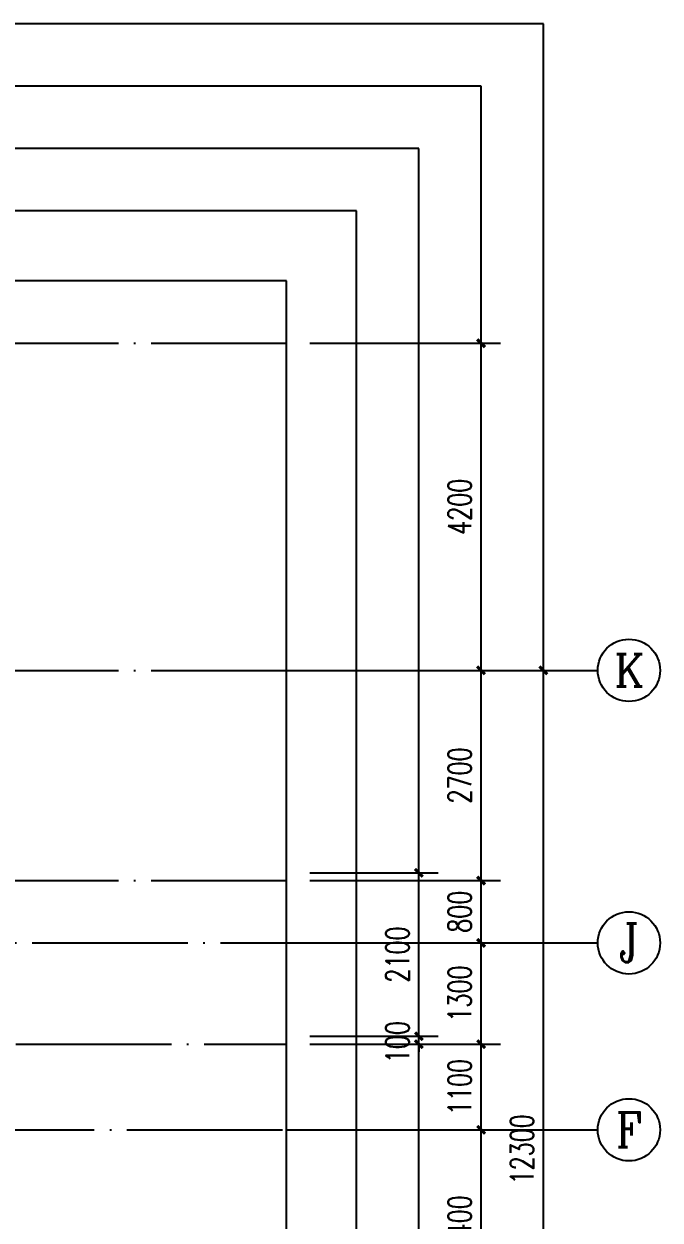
# Model space of a CAD drawing. Extents: x 41972 to 370663, y -1070170 to -56660.
# Drawn here: x 273622 to 281797, y -126546 to -111187 of the extents above; entities that cross this region are included whole.
import ezdxf
from ezdxf.enums import TextEntityAlignment as Align

# ---------------------------------------------------------------- set-up
doc = ezdxf.new("R2010")
doc.units = 0
doc.header["$LTSCALE"] = 1000
doc.header["$MEASUREMENT"] = 0
doc.linetypes.add('DOTE', pattern=[2.42, 2, -0.2, 0.02, -0.2])
doc.layers.get('Defpoints').update_dxf_attribs({"color": 250})
for name, color, linetype in [('A-AXIS_TEXT_轴号文字', 7, 'Continuous'), ('A-AXIS_轴号', 3, 'Continuous'), ('A-DOTE_轴线', 215, 'DOTE'), ('A-PUB_DIM_细部尺寸', 64, 'Continuous'), ('AXIS', 3, 'Continuous'), ('AXIS_TEXT', 7, 'Continuous')]:
    doc.layers.add(name, color=color, linetype=linetype)
doc.styles.add('_TCH_AXIS', font='COMPLEX', dxfattribs={"bigfont": 'GBCBIG'})
doc.styles.add('_TCH_DIM_T3', font='SIMPLEX', dxfattribs={"width": 0.705882, "bigfont": 'GBCBIG.shx'})
doc.styles.add('COMPLEX', font='COMPLEX')
doc.dimstyles.new('_TCH_ARCH&&100', dxfattribs={"dimtxt": 297.5, "dimasz": 100, "dimexe": 250, "dimexo": 300, "dimgap": 126.25, "dimtad": 1, "dimdec": 0, "dimzin": 0, "dimdsep": 46, "dimtxsty": '_TCH_DIM_T3', "dimblk": 'ARCHTICK', "dimcen": 0.09, "dimclrt": 7, "dimazin": 2, "dimtfac": 1, "dimtdec": 0, "dimtix": 1, "dimtmove": 2, "dimatfit": 3, "dimfxl": 100, "dimtolj": 1, "dimtzin": 0, "dimarcsym": 0})

# ---------------------------------------------------------------- blocks, each defined once
blk = doc.blocks.new('_AXISO')
blk.add_circle((0, 0), 0.5)
at = {"layer": 'AXIS_TEXT', "style": 'COMPLEX', "width": 1.041667}
blk.add_attdef('A', text='', height=0.56, dxfattribs=at).set_placement((-0.25, -0.28), (0.25, -0.28), align=Align.FIT)
blk = doc.blocks.new('_ArchTick')
at = {"color": 0, "linetype": 'ByBlock', "const_width": 0.4}
blk.add_lwpolyline([(-0.5, -0.5), (0.5, 0.5)], dxfattribs=at)
blk = doc.blocks.new('*D5193')
at = {"layer": 'AXIS', "color": 0, "lineweight": -2, "transparency": 16777216}
for p, q in [((50400, 22200), (53650, 22200)), ((53400, 9900), (53400, 22200)), ((50400, 9900), (53650, 9900))]:
    blk.add_line(p, q, dxfattribs=at)
at = {"layer": 'Defpoints', "color": 0, "transparency": 16777216}
for p in [(50100, 22200), (53400, 22200), (50100, 9900)]:
    blk.add_point(p, dxfattribs=at)
at = {"layer": 'AXIS', "color": 0, "lineweight": -2, "transparency": 16777216, "xscale": 100, "yscale": 100, "zscale": 100}
for p, rotation in [((53400, 22200), 90), ((53400, 9900), 270)]:
    blk.add_blockref('_ArchTick', p, dxfattribs=dict(at, rotation=rotation))
at = {"layer": 'AXIS', "color": 7, "transparency": 16777216, "insert": (53125, 16050), "char_height": 297.5, "attachment_point": 5, "rotation": 90, "style": '_TCH_DIM_T3'}
blk.add_mtext('\\A1;12300', dxfattribs=at)
blk = doc.blocks.new('*D5198')
at = {"layer": 'AXIS', "color": 0, "lineweight": -2, "transparency": 16777216}
for p, q in [((50400, 16300), (52850, 16300)), ((52600, 13900), (52600, 16300)), ((50400, 13900), (52850, 13900))]:
    blk.add_line(p, q, dxfattribs=at)
at = {"layer": 'Defpoints', "color": 0, "transparency": 16777216}
for p in [(50100, 16300), (52600, 16300), (50100, 13900)]:
    blk.add_point(p, dxfattribs=at)
at = {"layer": 'AXIS', "color": 0, "lineweight": -2, "transparency": 16777216, "xscale": 100, "yscale": 100, "zscale": 100}
for p, rotation in [((52600, 16300), 90), ((52600, 13900), 270)]:
    blk.add_blockref('_ArchTick', p, dxfattribs=dict(at, rotation=rotation))
at = {"layer": 'AXIS', "color": 7, "transparency": 16777216, "insert": (52325, 15100), "char_height": 297.5, "attachment_point": 5, "rotation": 90, "style": '_TCH_DIM_T3'}
blk.add_mtext('\\A1;2400', dxfattribs=at)
blk = doc.blocks.new('*D5199')
at = {"layer": 'AXIS', "color": 0, "lineweight": -2, "transparency": 16777216}
for p, q in [((50400, 17400), (52850, 17400)), ((52600, 16300), (52600, 17400)), ((50400, 16300), (52850, 16300))]:
    blk.add_line(p, q, dxfattribs=at)
at = {"layer": 'Defpoints', "color": 0, "transparency": 16777216}
for p in [(50100, 17400), (52600, 17400), (50100, 16300)]:
    blk.add_point(p, dxfattribs=at)
at = {"layer": 'AXIS', "color": 0, "lineweight": -2, "transparency": 16777216, "xscale": 100, "yscale": 100, "zscale": 100}
for p, rotation in [((52600, 17400), 90), ((52600, 16300), 270)]:
    blk.add_blockref('_ArchTick', p, dxfattribs=dict(at, rotation=rotation))
at = {"layer": 'AXIS', "color": 7, "transparency": 16777216, "insert": (52325, 16850), "char_height": 297.5, "attachment_point": 5, "rotation": 90, "style": '_TCH_DIM_T3'}
blk.add_mtext('\\A1;1100', dxfattribs=at)
blk = doc.blocks.new('*D5200')
at = {"layer": 'AXIS', "color": 0, "lineweight": -2, "transparency": 16777216}
for p, q in [((50400, 18700), (52850, 18700)), ((52600, 17400), (52600, 18700)), ((50400, 17400), (52850, 17400))]:
    blk.add_line(p, q, dxfattribs=at)
at = {"layer": 'Defpoints', "color": 0, "transparency": 16777216}
for p in [(50100, 18700), (52600, 18700), (50100, 17400)]:
    blk.add_point(p, dxfattribs=at)
at = {"layer": 'AXIS', "color": 0, "lineweight": -2, "transparency": 16777216, "xscale": 100, "yscale": 100, "zscale": 100}
for p, rotation in [((52600, 18700), 90), ((52600, 17400), 270)]:
    blk.add_blockref('_ArchTick', p, dxfattribs=dict(at, rotation=rotation))
at = {"layer": 'AXIS', "color": 7, "transparency": 16777216, "insert": (52325, 18050), "char_height": 297.5, "attachment_point": 5, "rotation": 90, "style": '_TCH_DIM_T3'}
blk.add_mtext('\\A1;1300', dxfattribs=at)
blk = doc.blocks.new('*D5201')
at = {"layer": 'AXIS', "color": 0, "lineweight": -2, "transparency": 16777216}
for p, q in [((50400, 19500), (52850, 19500)), ((52600, 18700), (52600, 19500)), ((50400, 18700), (52850, 18700))]:
    blk.add_line(p, q, dxfattribs=at)
at = {"layer": 'Defpoints', "color": 0, "transparency": 16777216}
for p in [(50100, 19500), (52600, 19500), (50100, 18700)]:
    blk.add_point(p, dxfattribs=at)
at = {"layer": 'AXIS', "color": 0, "lineweight": -2, "transparency": 16777216, "xscale": 100, "yscale": 100, "zscale": 100}
for p, rotation in [((52600, 19500), 90), ((52600, 18700), 270)]:
    blk.add_blockref('_ArchTick', p, dxfattribs=dict(at, rotation=rotation))
at = {"layer": 'AXIS', "color": 7, "transparency": 16777216, "insert": (52325, 19100), "char_height": 297.5, "attachment_point": 5, "rotation": 90, "style": '_TCH_DIM_T3'}
blk.add_mtext('\\A1;800', dxfattribs=at)
blk = doc.blocks.new('*D5202')
at = {"layer": 'AXIS', "color": 0, "lineweight": -2, "transparency": 16777216}
for p, q in [((50400, 22200), (52850, 22200)), ((52600, 19500), (52600, 22200)), ((50400, 19500), (52850, 19500))]:
    blk.add_line(p, q, dxfattribs=at)
at = {"layer": 'Defpoints', "color": 0, "transparency": 16777216}
for p in [(50100, 22200), (52600, 22200), (50100, 19500)]:
    blk.add_point(p, dxfattribs=at)
at = {"layer": 'AXIS', "color": 0, "lineweight": -2, "transparency": 16777216, "xscale": 100, "yscale": 100, "zscale": 100}
for p, rotation in [((52600, 22200), 90), ((52600, 19500), 270)]:
    blk.add_blockref('_ArchTick', p, dxfattribs=dict(at, rotation=rotation))
at = {"layer": 'AXIS', "color": 7, "transparency": 16777216, "insert": (52325, 20850), "char_height": 297.5, "attachment_point": 5, "rotation": 90, "style": '_TCH_DIM_T3'}
blk.add_mtext('\\A1;2700', dxfattribs=at)
blk = doc.blocks.new('*D5203')
at = {"layer": 'AXIS', "color": 0, "lineweight": -2, "transparency": 16777216}
for p, q in [((50400, 26400), (52850, 26400)), ((52600, 22200), (52600, 26400)), ((50400, 22200), (52850, 22200))]:
    blk.add_line(p, q, dxfattribs=at)
at = {"layer": 'Defpoints', "color": 0, "transparency": 16777216}
for p in [(50100, 26400), (52600, 26400), (50100, 22200)]:
    blk.add_point(p, dxfattribs=at)
at = {"layer": 'AXIS', "color": 0, "lineweight": -2, "transparency": 16777216, "xscale": 100, "yscale": 100, "zscale": 100}
for p, rotation in [((52600, 26400), 90), ((52600, 22200), 270)]:
    blk.add_blockref('_ArchTick', p, dxfattribs=dict(at, rotation=rotation))
at = {"layer": 'AXIS', "color": 7, "transparency": 16777216, "insert": (52325, 24300), "char_height": 297.5, "attachment_point": 5, "rotation": 90, "style": '_TCH_DIM_T3'}
blk.add_mtext('\\A1;4200', dxfattribs=at)
blk = doc.blocks.new('*D5611')
at = {"layer": 'A-PUB_DIM_细部尺寸', "color": 0, "lineweight": -2, "transparency": 16777216}
for p, q in [((277297, -158749), (278947, -158749)), ((278697, -160849), (278697, -158749)), ((277297, -160849), (278947, -160849))]:
    blk.add_line(p, q, dxfattribs=at)
at = {"layer": 'Defpoints', "color": 0, "transparency": 16777216}
for p in [(276997, -158749), (278697, -158749), (276997, -160849)]:
    blk.add_point(p, dxfattribs=at)
at = {"layer": 'A-PUB_DIM_细部尺寸', "color": 0, "lineweight": -2, "transparency": 16777216, "xscale": 100, "yscale": 100, "zscale": 100}
for p, rotation in [((278697, -158749), 90), ((278697, -160849), 270)]:
    blk.add_blockref('_ArchTick', p, dxfattribs=dict(at, rotation=rotation))
at = {"layer": 'A-PUB_DIM_细部尺寸', "color": 7, "transparency": 16777216, "insert": (278422, -159799), "char_height": 297.5, "attachment_point": 5, "rotation": 90, "style": '_TCH_DIM_T3'}
blk.add_mtext('\\A1;2100', dxfattribs=at)
blk = doc.blocks.new('*D5612')
at = {"layer": 'A-PUB_DIM_细部尺寸', "color": 0, "lineweight": -2, "transparency": 16777216}
for p, q in [((278697, -160849), (278697, -160749)), ((277297, -160849), (278947, -160849)), ((277297, -160949), (278947, -160949)), ((278697, -160949), (278697, -160849)), ((278697, -160949), (278697, -161049))]:
    blk.add_line(p, q, dxfattribs=at)
at = {"layer": 'Defpoints', "color": 0, "transparency": 16777216}
for p in [(276997, -160849), (276997, -160949), (278697, -160849)]:
    blk.add_point(p, dxfattribs=at)
at = {"layer": 'A-PUB_DIM_细部尺寸', "color": 0, "lineweight": -2, "transparency": 16777216, "xscale": 100, "yscale": 100, "zscale": 100}
for p, rotation in [((278697, -160849), 270), ((278697, -160949), 90)]:
    blk.add_blockref('_ArchTick', p, dxfattribs=dict(at, rotation=rotation))
at = {"layer": 'A-PUB_DIM_细部尺寸', "color": 7, "transparency": 16777216, "insert": (278422, -160924), "char_height": 297.5, "attachment_point": 5, "rotation": 90, "style": '_TCH_DIM_T3'}
blk.add_mtext('\\A1;100', dxfattribs=at)
blk = doc.blocks.new('A$C5F987C3E')
at = {"layer": 'A-AXIS_轴号'}
for p, q in [((50100, 22200), (54100, 22200)), ((50100, 18700), (54100, 18700)), ((50100, 16300), (54100, 16300))]:
    blk.add_line(p, q, dxfattribs=at)
at = {"layer": 'A-DOTE_轴线'}
for p, q in [((4800, 26400), (50100, 26400)), ((4800, 22200), (50100, 22200)), ((4800, 19500), (50100, 19500)), ((37150, 18700), (50100, 18700)), ((44200, 17400), (50100, 17400)), ((35950, 16300), (50100, 16300))]:
    blk.add_line(p, q, dxfattribs=at)
at = {"layer": 'A-AXIS_轴号'}
ref = blk.add_blockref('_AXISO', (54500, 22200), dxfattribs=dict(at, xscale=800, yscale=800, zscale=800))
ref.add_attrib('A', 'K', dxfattribs={"layer": 'A-AXIS_TEXT_轴号文字', "height": 415.3, "style": '_TCH_AXIS'}).set_placement((54312.1, 21992.4), (54687.9, 21992.4), align=Align.FIT)
ref = blk.add_blockref('_AXISO', (54500, 18700), dxfattribs=dict(at, xscale=800, yscale=800, zscale=800))
ref.add_attrib('A', 'J', dxfattribs={"layer": 'A-AXIS_TEXT_轴号文字', "height": 496.1, "style": '_TCH_AXIS'}).set_placement((54370.1, 18452), (54629.9, 18452), align=Align.FIT)
ref = blk.add_blockref('_AXISO', (54500, 16300), dxfattribs=dict(at, xscale=800, yscale=800, zscale=800))
ref.add_attrib('A', 'F', dxfattribs={"layer": 'A-AXIS_TEXT_轴号文字', "height": 445.4, "style": '_TCH_AXIS'}).set_placement((54330.3, 16077.3), (54669.7, 16077.3), align=Align.FIT)
at = {"layer": 'AXIS'}
for p1, p2, distance, picture, middle in [((50100, 22200), (50100, 26400), -2500, '*D5203', (52325, 24300)), ((50100, 9900), (50100, 22200), -3300, '*D5193', (53125, 16050)), ((50100, 19500), (50100, 22200), -2500, '*D5202', (52325, 20850)), ((50100, 18700), (50100, 19500), -2500, '*D5201', (52325, 19100)), ((50100, 17400), (50100, 18700), -2500, '*D5200', (52325, 18050)), ((50100, 16300), (50100, 17400), -2500, '*D5199', (52325, 16850)), ((50100, 13900), (50100, 16300), -2500, '*D5198', (52325, 15100))]:
    dim = blk.add_aligned_dim(p1=p1, p2=p2, distance=distance, dimstyle='_TCH_ARCH&&100', dxfattribs=at)
    dim.commit()
    dim.dimension.update_dxf_attribs({"geometry": picture, "text_midpoint": middle})
blk = doc.blocks.new('sdcc')
at = {"layer": 'A-PUB_DIM_细部尺寸'}
dim = blk.add_aligned_dim(p1=(276997, -160849.3), p2=(276997, -158749.3), distance=-1700, dimstyle='_TCH_ARCH&&100', dxfattribs=at)
dim.commit()
dim.dimension.update_dxf_attribs({"geometry": '*D5611', "text_midpoint": (278422, -159799.3)})
dim = blk.add_linear_dim(base=(278697, -160849.3), p1=(276997, -160949.3), p2=(276997, -160849.3), angle=90, dimstyle='_TCH_ARCH&&100', dxfattribs=at)
dim.commit()
dim.dimension.update_dxf_attribs({"geometry": '*D5612', "text_midpoint": (278422, -160924.3), "dimtype": 161})

msp = doc.modelspace()

# ---------------------------------------------------------------- linework, layer by layer
at = {"layer": 'Defpoints', "color": 251}
for points in [[(280297, -111187), (228397, -111187), (228397, -140187), (280297, -140187)], [(279497, -111987), (229197, -111987), (229197, -139387), (279497, -139387)], [(278697, -112787), (229997, -112787), (229997, -138587), (278697, -138587)], [(277897, -113587), (230797, -113587), (230797, -137787), (277897, -137787)], [(276997, -114487), (231697, -114487), (231697, -136887), (276997, -136887)]]:
    msp.add_lwpolyline(points, close=True, dxfattribs=at)

# ---------------------------------------------------------------- block references
for name, p in [('A$C5F987C3E', (226897, -141687)), ('sdcc', (0, 36663))]:
    msp.add_blockref(name, p)

doc.saveas('drawing.dxf')
